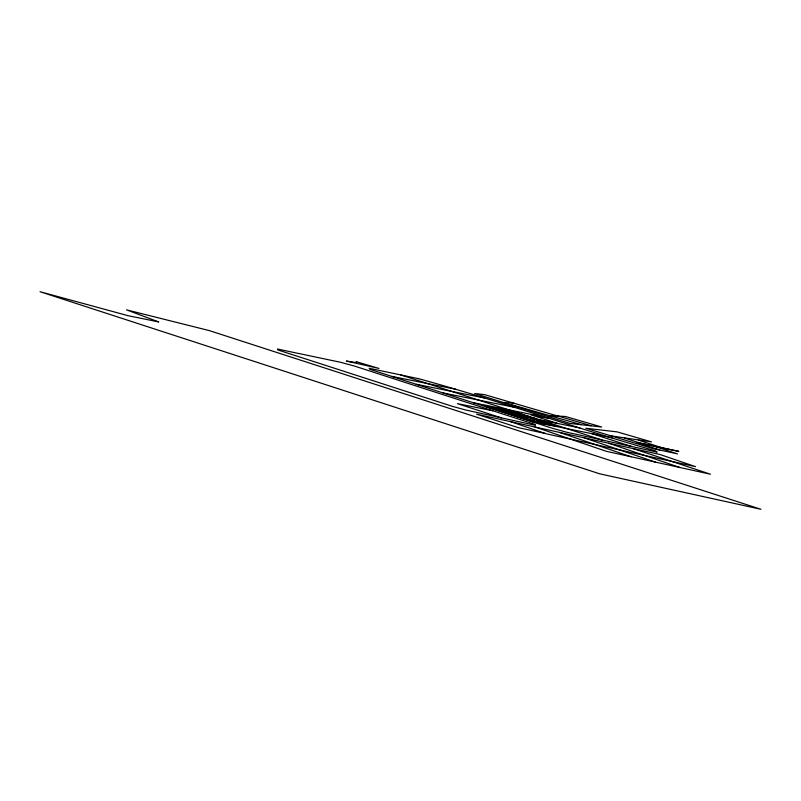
<?xml version="1.0" encoding="UTF-8"?>
<svg xmlns="http://www.w3.org/2000/svg" width="801" height="801" viewBox="0 0 801 801"><rect width="100%" height="100%" fill="white"/><g stroke="black" fill="none" stroke-linecap="round" stroke-linejoin="round"><path stroke-width="1.2" d="M548.615 416.67L551.689 415.799L565.466 416.48L601.701 427.033L569.871 423.419L474.643 393.471L484.705 394.673L558.097 416.15M504.079 402.442L514.302 403.344M610.803 435.824L651.463 441.872L617.16 431.879L585.851 428.265L652.895 448.55L677.486 453.887L654.637 446.297L636.995 442.482L659.784 450.012M391.849 376.41L455.789 389.256M416.22 384.28L484.575 398.007M443.003 392.941L513.691 407.128M473.261 402.713L544.169 416.961M548.415 418.332L530.723 414.778L557.596 423.449M504.88 409.712L513.701 411.484M510.177 411.424L518.998 413.196M486.858 406.888L511.348 411.804M496.089 409.241L504.9 411.013M515.484 413.136L524.295 414.898M501.386 410.953L510.207 412.725M520.78 414.848L529.601 416.61M499.333 410.913L505.431 412.135L492.965 408.11M523.744 415.799L507.123 410.953M506.693 412.665L515.504 414.427M526.087 416.55L534.898 418.322M539.534 419.814L579.984 427.954M511.989 414.377L520.8 416.14M531.383 418.262L540.194 420.034M492.915 410.793L457.421 403.644L501.406 417.862M536.68 419.974L545.501 421.737M516.295 416.38L522.392 417.601M540.705 421.276L536.49 420.425L551.238 425.181M541.987 421.676L550.798 423.449M534.237 421.416L539.524 422.477L523.624 417.351M531.153 421.416L612.575 437.837M654.637 446.297L678.837 451.384L639.669 442.953L624.38 437.997M545.161 433.431L518.337 427.654L476.605 414.167L659.944 454.487L695.538 466.633L546.152 433.772L510.417 421.606M511.869 404.815L581.266 424.68M558.607 416.17L591.078 425.762M602.132 440.009L400.63 374.908M499.584 408.009L555.453 426.032M518.337 416.29L537.141 422.357M591.839 433.631L631.538 446.477M660.625 447.338L638.477 440.109M633.18 448.6L710.487 474.222L606.307 451.303L534.988 427.003M608.62 443.203L680.069 467.534M584.099 437.807L655.468 462.117M559.559 432.41L630.898 456.71M277.837 349.106L277.717 349.907L452.215 406.287L465.421 409.942L535.398 425.331L535.238 424.46L354.112 365.947L340.345 362.242L277.837 349.106M356.705 361.822L355.093 362.412L346.352 361.051L378.963 368.44L356.705 361.822M510.878 411.424L484.595 406.157L531.043 421.136L557.336 426.402L510.878 411.424M499.604 409.301L490.793 407.539L517.286 416.079L526.107 417.852L499.604 409.301M158.628 321.902L128.24 315.734L40.05 291.714L599.699 473.812L760.95 509.286L209.421 330.633L126.518 309.857L158.628 321.902M418.593 378.683L369.161 368.29L369.892 369.321L553.141 428.515L566.938 432.27L657.17 452.114L655.438 450.823C576.019 428.345 498.212 400.45 418.593 378.683"/></g></svg>
